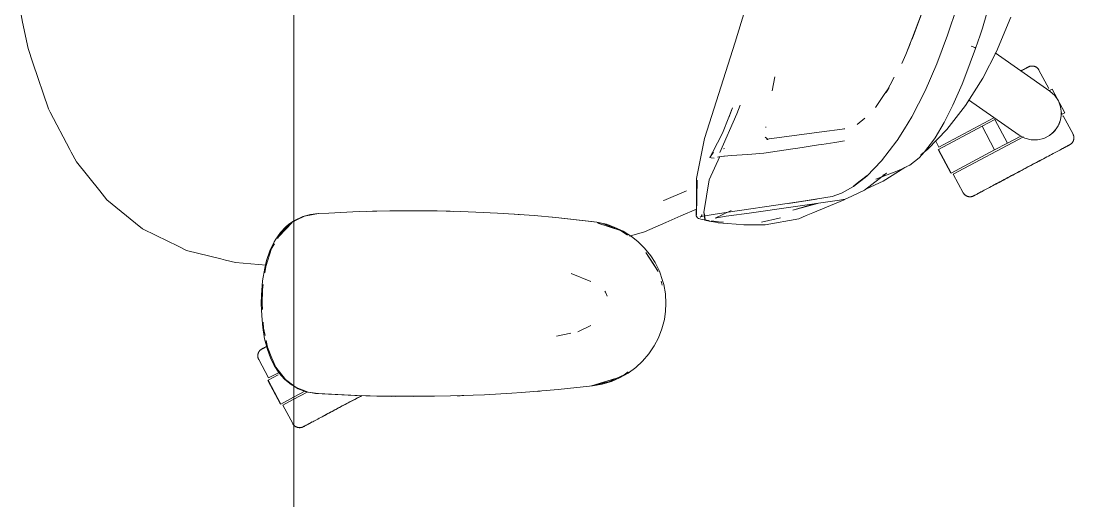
# Model space of a CAD drawing. Header units: millimetres. Extents: x 155927 to 326028, y -36033 to 97293.
# Drawn here: x 193258 to 193808, y 12149 to 12400 of the extents above; entities that cross this region are included whole.
import ezdxf

# ---------------------------------------------------------------- set-up
doc = ezdxf.new("R2010")
doc.units = ezdxf.units.MM
doc.header["$MEASUREMENT"] = 0
doc.layers.add('G-IMPT', color=8, linetype='CONTINUOUS', lineweight=9)
doc.layers.add('I-FURN', color=8, linetype='CONTINUOUS', lineweight=9)

msp = doc.modelspace()

# ---------------------------------------------------------------- linework, layer by layer
at = {"layer": 'G-IMPT'}
for p, q in [((193769.4, 12426.92), (193760.46, 12396.09)), ((193631.26, 12388.75), (193640.44, 12418.73)), ((193730.56, 12408.7), (193723.74, 12390.29)), ((193730.56, 12408.7), (193723.85, 12391.25)), ((193747.16, 12407.36), (193742.15, 12392.44)), ((193258.32, 12403.01), (193259.08, 12399.33)), ((193775.25, 12401.84), (193767.73, 12383.87)), ((193259.08, 12399.33), (193261.95, 12385.51)), ((193760.46, 12396.09), (193759.26, 12392.48)), ((193723.85, 12391.25), (193723.18, 12389.52)), ((193736.69, 12377.56), (193742.15, 12392.44)), ((193756.85, 12385.55), (193759.26, 12392.48)), ((193264.47, 12378.07), (193261.95, 12385.51)), ((193631.26, 12388.75), (193615.27, 12338.51)), ((193720.46, 12382.44), (193723.18, 12389.52)), ((193720.46, 12382.44), (193722.77, 12387.89)), ((193751.32, 12370.59), (193756.89, 12385.55)), ((193755.62, 12386.34), (193754.57, 12386.76)), ((193754.57, 12386.76), (193755.16, 12386.53)), ((193755.62, 12386.34), (193755.16, 12386.53)), ((193755.62, 12386.34), (193756.27, 12386.06)), ((193755.62, 12386.34), (193756.45, 12385.95)), ((193756.27, 12386.06), (193756.45, 12385.95)), ((193756.86, 12385.68), (193756.45, 12385.95)), ((193756.45, 12385.95), (193756.85, 12385.73)), ((193756.86, 12385.68), (193756.85, 12385.73)), ((193756.86, 12385.68), (193756.85, 12385.55)), ((193756.89, 12385.55), (193756.86, 12385.68)), ((193718.27, 12377.59), (193720.46, 12382.44)), ((193760.64, 12370.09), (193767.73, 12383.87)), ((193264.47, 12378.07), (193272.62, 12353.99)), ((193736.69, 12377.56), (193730.51, 12363.33)), ((193651.98, 12370.64), (193650.57, 12363.39)), ((193714.39, 12370.55), (193710.21, 12362.44)), ((193749.84, 12366.91), (193751.32, 12370.59)), ((193751.66, 12355.8), (193760.64, 12370.09)), ((193711.71, 12365.22), (193709.15, 12361.46)), ((193711.71, 12365.22), (193710.21, 12362.44)), ((193727.13, 12356.61), (193730.51, 12363.33)), ((193745.07, 12355.95), (193749.84, 12366.91)), ((193708.76, 12360.88), (193705.26, 12355.75)), ((193709.15, 12361.46), (193708.76, 12360.88)), ((193273.49, 12352.33), (193272.62, 12353.99)), ((193283.79, 12332.82), (193273.49, 12352.33)), ((193632.25, 12351.33), (193623.32, 12331.18)), ((193629.97, 12354.6), (193627.94, 12349.49)), ((193627.94, 12349.49), (193629.43, 12353.24)), ((193627.95, 12349.7), (193629.97, 12354.6)), ((193633.99, 12355.92), (193632.25, 12351.33)), ((193705.26, 12355.75), (193704.51, 12354.65)), ((193727.13, 12356.61), (193723.56, 12349.82)), ((193745.07, 12355.95), (193740.54, 12346.9)), ((193744.85, 12355.51), (193740.54, 12346.9)), ((193745.07, 12355.95), (193740.85, 12347.5)), ((193751.66, 12355.8), (193741.86, 12343.19)), ((193744.85, 12355.51), (193745.07, 12355.95)), ((193624.69, 12341.23), (193627.95, 12349.7)), ((193698.99, 12349.12), (193695.08, 12345.78)), ((193719.79, 12343.59), (193723.56, 12349.82)), ((193740.54, 12346.9), (193735.81, 12338.9)), ((193740.54, 12346.9), (193740.85, 12347.5)), ((193624.69, 12341.23), (193619.42, 12331.12)), ((193647.3, 12344.17), (193647.35, 12344.51)), ((193675.13, 12341.84), (193647.8, 12338.1)), ((193675.13, 12341.84), (193688.49, 12343.62)), ((193688.49, 12343.62), (193688.02, 12343.47)), ((193719.79, 12343.59), (193715.91, 12337.49)), ((193731.9, 12332.9), (193741.86, 12343.19)), ((193615.27, 12338.51), (193611.07, 12317.56)), ((193646.95, 12339.22), (193648.51, 12337.98)), ((193647.8, 12338.1), (193648.07, 12338.06)), ((193648.3, 12338.01), (193648.07, 12338.06)), ((193663.06, 12333.29), (193674.83, 12335.16)), ((193676.49, 12335.42), (193674.83, 12335.16)), ((193683.32, 12336.48), (193676.49, 12335.42)), ((193683.32, 12336.48), (193688.4, 12337.23)), ((193707.72, 12326.8), (193715.74, 12337.23)), ((193715.74, 12337.23), (193715.91, 12337.49)), ((193730.23, 12331.48), (193734.95, 12337.61)), ((193734.95, 12337.61), (193735.81, 12338.9)), ((193283.79, 12332.82), (193284.52, 12331.44)), ((193287.22, 12326.31), (193284.52, 12331.44)), ((193618.07, 12328.66), (193619.91, 12331.37)), ((193618.07, 12328.66), (193619.42, 12331.12)), ((193625.34, 12329.28), (193622.88, 12329)), ((193625.7, 12333.34), (193625.26, 12333.07)), ((193625.34, 12329.28), (193625.71, 12329.32)), ((193629.12, 12329.58), (193625.71, 12329.32)), ((193629.12, 12329.58), (193637.97, 12330.21)), ((193646.21, 12330.83), (193637.97, 12330.21)), ((193646.29, 12330.84), (193646.21, 12330.83)), ((193646.29, 12330.84), (193661.5, 12333.05)), ((193661.5, 12333.05), (193663.06, 12333.29)), ((193730.23, 12331.48), (193727.34, 12328.46)), ((193728.23, 12329.9), (193731.9, 12332.9)), ((193287.22, 12326.31), (193299.43, 12311.18)), ((193617.7, 12316.85), (193623.29, 12329.15)), ((193618.07, 12328.66), (193618.03, 12328.83)), ((193618.09, 12328.53), (193618.07, 12328.66)), ((193618.78, 12328.39), (193618.09, 12328.53)), ((193620.31, 12328.22), (193618.78, 12328.39)), ((193622.05, 12328.7), (193622.82, 12328.97)), ((193622.88, 12329), (193622.82, 12328.97)), ((193699.98, 12318.9), (193707.72, 12326.8)), ((193721.34, 12323.98), (193718.9, 12322.81)), ((193719.98, 12323.29), (193720.75, 12323.79)), ((193721.34, 12323.98), (193722.47, 12324.59)), ((193722.47, 12324.59), (193727.34, 12328.46)), ((193699.98, 12318.9), (193693.02, 12313.48)), ((193693.24, 12313.81), (193700.19, 12319.2)), ((193700.19, 12319.2), (193696.62, 12316.39)), ((193710.42, 12320.46), (193698.77, 12311.54)), ((193704.76, 12317.22), (193716.67, 12321.73)), ((193710.42, 12320.46), (193708.47, 12319.34)), ((193719.98, 12323.29), (193708.53, 12316.16)), ((193718.9, 12322.81), (193716.67, 12321.73)), ((193611.51, 12316.67), (193610.93, 12298.22)), ((193611.07, 12317.56), (193611.03, 12298.69)), ((193611.51, 12316.67), (193611.03, 12298.69)), ((193617.7, 12316.85), (193614.99, 12299.81)), ((193693.02, 12313.48), (193687.18, 12310.19)), ((193693.24, 12313.81), (193696.62, 12316.39)), ((193708.53, 12316.16), (193699.9, 12312.18)), ((193303.19, 12306.51), (193299.43, 12311.18)), ((193605.93, 12311.12), (193594.07, 12306.2)), ((193681.97, 12308.22), (193674.3, 12306.92)), ((193686.76, 12309.98), (193681.97, 12308.22)), ((193686.76, 12309.98), (193687.18, 12310.19)), ((193692.19, 12308.48), (193688.83, 12306.91)), ((193698.77, 12311.54), (193692.19, 12308.48)), ((193318.14, 12294.34), (193303.19, 12306.51)), ((193593.81, 12306.09), (193594.07, 12306.2)), ((193658.53, 12304.53), (193627.66, 12299.98)), ((193638.62, 12299.59), (193685.84, 12306.26)), ((193658.53, 12304.53), (193673.72, 12306.86)), ((193659.13, 12304.63), (193674.3, 12306.92)), ((193659.13, 12304.63), (193673.72, 12306.86)), ((193661.42, 12301.13), (193674.36, 12304.64)), ((193661.42, 12301.13), (193673.31, 12304.49)), ((193688.27, 12306.42), (193671.82, 12299.63)), ((193685.84, 12306.26), (193688.83, 12306.91)), ((193689.44, 12307.19), (193688.27, 12306.42)), ((193401.17, 12295.72), (193405.49, 12297.71)), ((193402.08, 12295.8), (193406.34, 12297.91)), ((193409.45, 12298.78), (193405.49, 12297.71)), ((193406.34, 12297.91), (193413.68, 12299.28)), ((193413.46, 12299.28), (193409.45, 12298.78)), ((193419.12, 12299.56), (193413.46, 12299.28)), ((193419.12, 12299.56), (193431.68, 12300.18)), ((193435.23, 12300.3), (193431.68, 12300.18)), ((193450.89, 12300.68), (193435.23, 12300.3)), ((193438.63, 12300.36), (193441.95, 12300.5)), ((193444.17, 12300.5), (193441.95, 12300.5)), ((193450.89, 12300.68), (193455.41, 12300.73)), ((193455.41, 12300.73), (193470.12, 12300.72)), ((193475.59, 12300.65), (193470.12, 12300.72)), ((193475.59, 12300.65), (193487.9, 12300.36)), ((193482.37, 12300.51), (193480.29, 12300.51)), ((193484.03, 12300.44), (193482.37, 12300.51)), ((193495.78, 12300.06), (193487.9, 12300.36)), ((193495.78, 12300.06), (193507.08, 12299.52)), ((193515.95, 12298.96), (193507.08, 12299.52)), ((193515.95, 12298.96), (193526.24, 12298.23)), ((193518, 12298.83), (193516.09, 12298.92)), ((193518, 12298.83), (193519.41, 12298.69)), ((193537.64, 12297.25), (193526.24, 12298.23)), ((193559.08, 12294.9), (193536.12, 12297.35)), ((193536.12, 12297.35), (193556.26, 12295.23)), ((193559.08, 12294.9), (193537.64, 12297.25)), ((193595.04, 12294.67), (193602.87, 12298.09)), ((193602.87, 12298.09), (193611.04, 12301.66)), ((193610.9, 12298.11), (193611.09, 12298.97)), ((193610.9, 12298.11), (193611.3, 12297.53)), ((193610.93, 12298.22), (193611.03, 12298.69)), ((193611.03, 12298.69), (193611.07, 12298.86)), ((193611.09, 12298.97), (193611.07, 12298.86)), ((193611.67, 12297.04), (193611.3, 12297.53)), ((193611.67, 12297.04), (193612.21, 12296.72)), ((193614.07, 12296.17), (193612.21, 12296.72)), ((193614.16, 12297.92), (193613.06, 12297.37)), ((193613.56, 12297.76), (193613.06, 12297.37)), ((193613.54, 12297.76), (193619.8, 12298.86)), ((193614.16, 12297.92), (193613.54, 12297.76)), ((193613.88, 12298.3), (193613.56, 12297.76)), ((193613.88, 12298.3), (193613.96, 12298.8)), ((193615.67, 12296.23), (193614.99, 12299.81)), ((193615.67, 12296.23), (193615.05, 12299.77)), ((193615.05, 12299.77), (193615.44, 12295.82)), ((193627.66, 12299.98), (193619.8, 12298.86)), ((193629.21, 12300.96), (193620.77, 12296.96)), ((193620.77, 12296.96), (193621.64, 12297.1)), ((193621.64, 12297.1), (193626.66, 12297.93)), ((193626.66, 12297.93), (193627.96, 12298.15)), ((193638.62, 12299.59), (193627.96, 12298.15)), ((193645.04, 12294.81), (193654.34, 12296.86)), ((193646.9, 12293.4), (193664.6, 12296.64)), ((193654.34, 12296.86), (193654.92, 12297.01)), ((193664.6, 12296.64), (193668.45, 12298.23)), ((193671.82, 12299.63), (193668.45, 12298.23)), ((193318.14, 12294.34), (193321.79, 12291.37)), ((193321.79, 12291.37), (193328.96, 12287.84)), ((193392.94, 12287.31), (193399.84, 12294.7)), ((193396.63, 12292.39), (193393.76, 12289.34)), ((193394.13, 12289.4), (193399.84, 12294.7)), ((193394.35, 12288.93), (193397.43, 12292.47)), ((193396.63, 12292.39), (193397.95, 12293.52)), ((193399.84, 12294.7), (193397.43, 12292.47)), ((193400.81, 12295.48), (193397.95, 12293.52)), ((193402.08, 12295.8), (193400.81, 12295.18)), ((193559.08, 12294.9), (193556.26, 12295.23)), ((193559.08, 12294.9), (193564.04, 12293.74)), ((193559.15, 12294.68), (193562.21, 12294.1)), ((193571.43, 12290.49), (193559.57, 12294.31)), ((193568.72, 12291.4), (193559.57, 12294.31)), ((193562.21, 12294.1), (193570.39, 12290.9)), ((193568.17, 12292.29), (193564.04, 12293.74)), ((193572.75, 12290.1), (193568.17, 12292.29)), ((193571.43, 12290.49), (193568.72, 12291.4)), ((193583.91, 12289.81), (193595.04, 12294.67)), ((193617.35, 12295.63), (193614.07, 12296.17)), ((193617.76, 12295.37), (193615.44, 12295.82)), ((193617.35, 12295.63), (193617.96, 12295.56)), ((193617.76, 12295.37), (193622.01, 12294.56)), ((193622.65, 12295.04), (193618.86, 12295.46)), ((193622.48, 12294.52), (193622.01, 12294.56)), ((193631.81, 12293.72), (193622.48, 12294.52)), ((193622.65, 12295.04), (193625.24, 12294.83)), ((193631.81, 12293.72), (193635.76, 12293.37)), ((193635.76, 12293.37), (193639.93, 12293.38)), ((193646.9, 12293.4), (193639.93, 12293.38)), ((193340.42, 12282.2), (193328.96, 12287.84)), ((193390.51, 12284.51), (193391.32, 12285.89)), ((193393.76, 12289.34), (193391.32, 12285.89)), ((193392.25, 12286.24), (193394.13, 12289.4)), ((193392.94, 12287.31), (193394.22, 12288.78)), ((193571.43, 12290.49), (193575.01, 12288.07)), ((193572.75, 12290.1), (193577.08, 12287.37)), ((193583.91, 12289.81), (193576.09, 12287.56)), ((193580.38, 12284.75), (193577.08, 12287.37)), ((193340.42, 12282.2), (193344.79, 12280.05)), ((193344.79, 12280.05), (193362.73, 12275.65)), ((193386.14, 12271.7), (193389.17, 12281.1)), ((193386.57, 12274.79), (193388.3, 12279.88)), ((193388.3, 12279.88), (193390.51, 12284.51)), ((193389.17, 12281.1), (193390.63, 12283.55)), ((193583.99, 12281.2), (193580.38, 12284.75)), ((193583.99, 12281.2), (193587.18, 12277.22)), ((193362.73, 12275.65), (193365.1, 12275.06)), ((193370.39, 12273.77), (193365.1, 12275.06)), ((193386.57, 12274.79), (193385.59, 12270.86)), ((193591.04, 12269.07), (193584.72, 12279.02)), ((193588.88, 12272.75), (193584.72, 12279.02)), ((193589.44, 12273.68), (193587.18, 12277.22)), ((193386.27, 12272.32), (193370.39, 12273.77)), ((193385.59, 12270.86), (193384.47, 12264.1)), ((193385.67, 12268.41), (193386.14, 12271.7)), ((193591.04, 12269.07), (193588.88, 12272.75)), ((193591.69, 12269.17), (193589.44, 12273.68)), ((193591.69, 12269.17), (193593.4, 12264.39)), ((193383.9, 12256.78), (193384.47, 12264.1)), ((193545.56, 12268), (193555.98, 12263.85)), ((193592.6, 12263.96), (193593.22, 12261.93)), ((193593.96, 12262.27), (193593.4, 12264.39)), ((193384.41, 12259.44), (193384.18, 12252.28)), ((193384.41, 12259.44), (193384.8, 12262.22)), ((193563.51, 12258.33), (193563.21, 12258.78)), ((193564.52, 12256.1), (193563.51, 12258.33)), ((193594.84, 12257.32), (193593.96, 12262.27)), ((193383.9, 12256.78), (193383.81, 12252.28)), ((193383.81, 12252.28), (193383.99, 12245.94)), ((193384.37, 12249.17), (193384.18, 12252.28)), ((193595.14, 12252.28), (193594.84, 12257.32)), ((193595.14, 12252.28), (193594.96, 12248.43)), ((193594.32, 12243.92), (193594.96, 12248.43)), ((193384.55, 12239.79), (193383.99, 12245.94)), ((193384.97, 12239.45), (193384.77, 12242.66)), ((193594.32, 12243.92), (193593.05, 12239.05)), ((193384.55, 12239.79), (193385.55, 12233.86)), ((193385.73, 12235.7), (193384.97, 12239.45)), ((193538.06, 12235.29), (193545.49, 12236.87)), ((193555.89, 12240.9), (193549.11, 12237.63)), ((193591.22, 12234.34), (193593.05, 12239.05)), ((193386.98, 12228.38), (193385.55, 12233.86)), ((193387.01, 12229.49), (193386.3, 12232.95)), ((193589.03, 12230.17), (193591.22, 12234.34)), ((193386.98, 12228.38), (193388.57, 12224.04)), ((193387.01, 12229.49), (193389.33, 12223.87)), ((193586.2, 12226.01), (193582.88, 12222.17)), ((193589.03, 12230.17), (193586.2, 12226.01)), ((193390.55, 12219.97), (193388.57, 12224.04)), ((193391.17, 12219.47), (193389.33, 12223.87)), ((193390.55, 12219.97), (193393.2, 12215.92)), ((193579.44, 12219.01), (193582.88, 12222.17)), ((193396.39, 12212.68), (193391.39, 12219.19)), ((193393.2, 12215.92), (193395.87, 12212.88)), ((193565.23, 12211.37), (193573.29, 12215.11)), ((193570.92, 12213.5), (193575.36, 12216.01)), ((193575.4, 12216.7), (193573.29, 12215.11)), ((193579.44, 12219.01), (193575.36, 12216.01)), ((193399.61, 12209.81), (193395.87, 12212.88)), ((193400.81, 12209.41), (193396.39, 12212.68)), ((193400.81, 12209.12), (193399.61, 12209.81)), ((193402.02, 12208.52), (193400.81, 12209.41)), ((193403.05, 12207.85), (193400.81, 12209.12)), ((193408.21, 12206.11), (193402.02, 12208.52)), ((193538.85, 12207.42), (193556.77, 12209.33)), ((193556.26, 12209.33), (193568.72, 12213.16)), ((193556.26, 12209.33), (193559.57, 12210.24)), ((193556.77, 12209.33), (193561.82, 12210.22)), ((193565.23, 12211.37), (193556.82, 12209.45)), ((193568.72, 12213.16), (193559.57, 12210.24)), ((193566.68, 12211.69), (193561.82, 12210.22)), ((193570.92, 12213.5), (193566.68, 12211.69)), ((193403.05, 12207.85), (193406.69, 12206.45)), ((193408.03, 12206.09), (193406.69, 12206.45)), ((193408.03, 12206.09), (193410.43, 12205.64)), ((193408.21, 12206.11), (193412.06, 12205.52)), ((193412.08, 12205.39), (193410.43, 12205.64)), ((193432.65, 12204.34), (193412.08, 12205.39)), ((193433.86, 12204.3), (193412.08, 12205.39)), ((193412.08, 12205.39), (193413.68, 12205.28)), ((193433.86, 12204.3), (193413.68, 12205.28)), ((193454.05, 12203.84), (193432.65, 12204.34)), ((193444.21, 12204), (193432.65, 12204.34)), ((193432.65, 12204.34), (193433.86, 12204.3)), ((193454.05, 12203.84), (193433.86, 12204.3)), ((193474.23, 12203.88), (193444.21, 12204)), ((193454.05, 12203.84), (193444.21, 12204)), ((193444.21, 12204), (193463.44, 12203.8)), ((193452.01, 12203.86), (193450.1, 12203.93)), ((193454.05, 12203.88), (193452.01, 12203.86)), ((193474.23, 12203.88), (193454.05, 12203.84)), ((193474.23, 12203.88), (193463.44, 12203.8)), ((193474.23, 12203.88), (193482.65, 12204.05)), ((193494.41, 12204.44), (193482.65, 12204.05)), ((193487.59, 12204.19), (193486.09, 12204.17)), ((193489.52, 12204.3), (193487.59, 12204.19)), ((193494.41, 12204.44), (193500.43, 12204.69)), ((193514.57, 12205.5), (193500.43, 12204.69)), ((193519.66, 12205.83), (193514.57, 12205.5)), ((193519.66, 12205.83), (193534.72, 12207.07)), ((193527.84, 12206.48), (193529.52, 12206.65)), ((193534.72, 12207.07), (193538.85, 12207.42))]:
    msp.add_line(p, q, dxfattribs=at)
at = {"layer": 'I-FURN'}
for p, q in [((193400.81, 12090.08), (193400.81, 13490.08)), ((193400.81, 13490.08), (193400.81, 12090.08)), ((193767.11, 12383.19), (193795.7, 12363.17)), ((193780.37, 12373.69), (193780.91, 12373.97)), ((193781.18, 12374.12), (193780.66, 12373.84)), ((193780.91, 12373.97), (193781.41, 12374.24)), ((193781.66, 12374.38), (193781.18, 12374.12)), ((193781.41, 12374.24), (193781.87, 12374.49)), ((193782.11, 12374.61), (193781.66, 12374.38)), ((193781.87, 12374.49), (193782.3, 12374.72)), ((193782.52, 12374.83), (193782.11, 12374.61)), ((193782.3, 12374.72), (193782.7, 12374.92)), ((193782.89, 12375.03), (193782.52, 12374.83)), ((193782.7, 12374.92), (193783.05, 12375.11)), ((193783.23, 12375.21), (193782.89, 12375.03)), ((193783.05, 12375.11), (193783.37, 12375.28)), ((193783.53, 12375.37), (193783.23, 12375.21)), ((193783.37, 12375.28), (193783.65, 12375.43)), ((193783.78, 12375.5), (193783.53, 12375.37)), ((193783.65, 12375.43), (193783.89, 12375.56)), ((193784, 12375.62), (193783.78, 12375.5)), ((193783.89, 12375.56), (193784.09, 12375.67)), ((193784.18, 12375.72), (193784, 12375.62)), ((193784.09, 12375.67), (193784.25, 12375.75)), ((193784.32, 12375.79), (193784.18, 12375.72)), ((193784.25, 12375.75), (193784.37, 12375.82)), ((193784.42, 12375.84), (193784.32, 12375.79)), ((193784.37, 12375.82), (193784.46, 12375.86)), ((193784.48, 12375.88), (193784.42, 12375.84)), ((193784.46, 12375.86), (193784.5, 12375.88)), ((193784.5, 12375.89), (193784.48, 12375.88)), ((193784.5, 12375.89), (193784.65, 12375.96)), ((193784.5, 12375.88), (193784.5, 12375.89)), ((193784.65, 12375.96), (193784.8, 12376.03)), ((193784.8, 12376.03), (193784.94, 12376.09)), ((193784.94, 12376.09), (193785.1, 12376.14)), ((193785.1, 12376.14), (193785.25, 12376.19)), ((193785.25, 12376.19), (193785.4, 12376.23)), ((193785.4, 12376.23), (193785.56, 12376.27)), ((193785.56, 12376.27), (193785.72, 12376.3)), ((193785.72, 12376.3), (193785.88, 12376.32)), ((193785.88, 12376.32), (193786.04, 12376.34)), ((193786.04, 12376.34), (193786.2, 12376.35)), ((193786.2, 12376.35), (193786.36, 12376.36)), ((193786.36, 12376.36), (193786.52, 12376.36)), ((193786.52, 12376.36), (193786.68, 12376.35)), ((193786.68, 12376.35), (193786.84, 12376.33)), ((193786.84, 12376.33), (193787, 12376.31)), ((193787, 12376.31), (193787.16, 12376.28)), ((193787.16, 12376.28), (193787.32, 12376.25)), ((193787.32, 12376.25), (193787.48, 12376.21)), ((193787.48, 12376.21), (193787.63, 12376.16)), ((193787.63, 12376.16), (193787.78, 12376.11)), ((193787.78, 12376.11), (193787.93, 12376.05)), ((193787.93, 12376.05), (193788.08, 12375.99)), ((193788.08, 12375.99), (193788.23, 12375.92)), ((193788.23, 12375.92), (193788.37, 12375.84)), ((193788.37, 12375.84), (193788.51, 12375.76)), ((193788.51, 12375.76), (193788.64, 12375.67)), ((193788.64, 12375.67), (193788.78, 12375.58)), ((193788.78, 12375.58), (193788.9, 12375.48)), ((193788.9, 12375.48), (193789.03, 12375.38)), ((193789.03, 12375.38), (193789.15, 12375.27)), ((193789.15, 12375.27), (193789.26, 12375.16)), ((193789.26, 12375.16), (193789.37, 12375.04)), ((193789.37, 12375.04), (193789.48, 12374.92)), ((193789.48, 12374.92), (193789.58, 12374.8)), ((193789.58, 12374.8), (193789.68, 12374.67)), ((193789.68, 12374.67), (193789.77, 12374.53)), ((193789.77, 12374.53), (193789.85, 12374.4)), ((193789.85, 12374.4), (193789.93, 12374.26)), ((193789.93, 12374.26), (193789.96, 12374.22)), ((193795.11, 12364.53), (193789.96, 12374.22)), ((193795.46, 12363.59), (193796.85, 12364.33)), ((193795.55, 12363.64), (193795.46, 12363.59)), ((193795.7, 12363.17), (193798.21, 12360.92)), ((193803.43, 12351.97), (193796.85, 12364.33)), ((193779.64, 12340.25), (193753.21, 12358.75)), ((193798.21, 12360.92), (193800.1, 12358.13)), ((193800.1, 12358.13), (193801.28, 12354.97)), ((193801.66, 12351.62), (193801.23, 12348.27)), ((193801.28, 12354.97), (193801.66, 12351.62)), ((193801.63, 12351.98), (193802.03, 12351.23)), ((193803.43, 12351.97), (193802.03, 12351.23)), ((193802.03, 12351.23), (193802.12, 12351.27)), ((193737.71, 12334.02), (193766.41, 12349.28)), ((193760.24, 12344.86), (193766.88, 12348.39)), ((193773.45, 12336.03), (193766.88, 12348.39)), ((193801.23, 12348.27), (193800.02, 12345.12)), ((193802.24, 12350.21), (193802.62, 12350.41)), ((193807.77, 12340.72), (193802.62, 12350.41)), ((193737.53, 12332.79), (193760.24, 12344.86)), ((193766.81, 12332.5), (193760.24, 12344.86)), ((193782.62, 12338.66), (193779.64, 12340.25)), ((193798.08, 12342.36), (193795.54, 12340.14)), ((193795.82, 12340.34), (193797.24, 12341.5)), ((193797.24, 12341.5), (193799.54, 12344.28)), ((193800.02, 12345.12), (193798.08, 12342.36)), ((193807.77, 12340.72), (193807.84, 12340.58)), ((193807.84, 12340.58), (193807.91, 12340.43)), ((193807.91, 12340.43), (193807.97, 12340.28)), ((193807.97, 12340.28), (193808.02, 12340.13)), ((193736.04, 12337.17), (193737.71, 12334.02)), ((193745.23, 12319.89), (193781.83, 12339.36)), ((193773.45, 12336.03), (193766.81, 12332.5)), ((193780.51, 12339.79), (193773.45, 12336.03)), ((193785.89, 12337.83), (193782.62, 12338.66)), ((193789.26, 12337.81), (193785.89, 12337.83)), ((193792.54, 12338.59), (193789.26, 12337.81)), ((193795.54, 12340.14), (193792.54, 12338.59)), ((193805.12, 12334.75), (193804.82, 12334.59)), ((193804.97, 12334.67), (193805.25, 12334.82)), ((193805.38, 12334.89), (193805.12, 12334.75)), ((193805.25, 12334.82), (193805.49, 12334.94)), ((193805.6, 12335), (193805.38, 12334.89)), ((193805.49, 12334.94), (193805.69, 12335.05)), ((193805.78, 12335.1), (193805.6, 12335)), ((193805.69, 12335.05), (193805.85, 12335.14)), ((193805.92, 12335.17), (193805.78, 12335.1)), ((193805.85, 12335.14), (193805.97, 12335.2)), ((193806.02, 12335.23), (193805.92, 12335.17)), ((193805.97, 12335.2), (193806.05, 12335.25)), ((193806.08, 12335.26), (193806.02, 12335.23)), ((193806.05, 12335.25), (193806.09, 12335.27)), ((193806.1, 12335.27), (193806.08, 12335.26)), ((193806.09, 12335.27), (193806.1, 12335.27)), ((193806.14, 12335.29), (193806.1, 12335.27)), ((193806.28, 12335.37), (193806.14, 12335.29)), ((193806.42, 12335.46), (193806.28, 12335.37)), ((193806.55, 12335.55), (193806.42, 12335.46)), ((193806.68, 12335.64), (193806.55, 12335.55)), ((193806.8, 12335.75), (193806.68, 12335.64)), ((193806.92, 12335.85), (193806.8, 12335.75)), ((193807.04, 12335.96), (193806.92, 12335.85)), ((193807.15, 12336.08), (193807.04, 12335.96)), ((193807.26, 12336.2), (193807.15, 12336.08)), ((193807.36, 12336.32), (193807.26, 12336.2)), ((193807.46, 12336.45), (193807.36, 12336.32)), ((193807.55, 12336.58), (193807.46, 12336.45)), ((193807.64, 12336.72), (193807.55, 12336.58)), ((193807.72, 12336.86), (193807.64, 12336.72)), ((193807.8, 12337), (193807.72, 12336.86)), ((193807.87, 12337.14), (193807.8, 12337)), ((193807.93, 12337.29), (193807.87, 12337.14)), ((193807.99, 12337.44), (193807.93, 12337.29)), ((193808.04, 12337.59), (193807.99, 12337.44)), ((193808.02, 12340.13), (193808.07, 12339.98)), ((193808.09, 12337.75), (193808.04, 12337.59)), ((193808.07, 12339.98), (193808.11, 12339.82)), ((193808.13, 12337.91), (193808.09, 12337.75)), ((193808.11, 12339.82), (193808.15, 12339.66)), ((193808.16, 12338.06), (193808.13, 12337.91)), ((193808.15, 12339.66), (193808.18, 12339.51)), ((193808.19, 12338.22), (193808.16, 12338.06)), ((193808.18, 12339.51), (193808.21, 12339.35)), ((193808.21, 12338.38), (193808.19, 12338.22)), ((193808.21, 12339.35), (193808.22, 12339.19)), ((193808.23, 12338.54), (193808.21, 12338.38)), ((193808.22, 12339.19), (193808.23, 12339.03)), ((193808.23, 12339.03), (193808.24, 12338.86)), ((193808.24, 12338.7), (193808.23, 12338.54)), ((193808.24, 12338.86), (193808.24, 12338.7)), ((193737.36, 12332.7), (193743.93, 12320.34)), ((193744.1, 12320.43), (193737.53, 12332.79)), ((193766.81, 12332.5), (193744.1, 12320.43)), ((193794.08, 12328.88), (193794.93, 12329.33)), ((193794.93, 12329.33), (193795.76, 12329.77)), ((193795.76, 12329.77), (193796.56, 12330.2)), ((193796.56, 12330.2), (193797.33, 12330.61)), ((193797.33, 12330.61), (193798.08, 12331.01)), ((193798.08, 12331.01), (193798.81, 12331.39)), ((193798.81, 12331.39), (193799.5, 12331.76)), ((193799.5, 12331.76), (193800.16, 12332.11)), ((193800.16, 12332.11), (193800.8, 12332.45)), ((193800.8, 12332.45), (193801.4, 12332.77)), ((193801.71, 12332.94), (193801.13, 12332.63)), ((193801.4, 12332.77), (193801.97, 12333.07)), ((193802.26, 12333.23), (193801.71, 12332.94)), ((193801.97, 12333.07), (193802.5, 12333.36)), ((193802.78, 12333.5), (193802.26, 12333.23)), ((193802.5, 12333.36), (193803, 12333.62)), ((193803.26, 12333.76), (193802.78, 12333.5)), ((193803, 12333.62), (193803.47, 12333.87)), ((193803.71, 12334), (193803.26, 12333.76)), ((193803.47, 12333.87), (193803.9, 12334.1)), ((193804.12, 12334.22), (193803.71, 12334)), ((193803.9, 12334.1), (193804.29, 12334.31)), ((193804.49, 12334.41), (193804.12, 12334.22)), ((193804.29, 12334.31), (193804.65, 12334.5)), ((193804.82, 12334.59), (193804.49, 12334.41)), ((193804.65, 12334.5), (193804.97, 12334.67)), ((193783.7, 12323.36), (193784.7, 12323.89)), ((193785.24, 12324.18), (193784.24, 12323.65)), ((193784.7, 12323.89), (193785.69, 12324.42)), ((193786.22, 12324.7), (193785.24, 12324.18)), ((193785.69, 12324.42), (193786.67, 12324.94)), ((193787.2, 12325.22), (193786.22, 12324.7)), ((193786.67, 12324.94), (193787.65, 12325.46)), ((193788.17, 12325.74), (193787.2, 12325.22)), ((193787.65, 12325.46), (193788.61, 12325.97)), ((193789.13, 12326.25), (193788.17, 12325.74)), ((193788.61, 12325.97), (193789.56, 12326.48)), ((193790.07, 12326.75), (193789.13, 12326.25)), ((193789.56, 12326.48), (193790.5, 12326.98)), ((193791, 12327.24), (193790.07, 12326.75)), ((193790.5, 12326.98), (193791.42, 12327.47)), ((193791.91, 12327.73), (193791, 12327.24)), ((193791.42, 12327.47), (193792.33, 12327.95)), ((193792.33, 12327.95), (193793.22, 12328.42)), ((193793.22, 12328.42), (193794.08, 12328.88)), ((193745.23, 12319.89), (193750.38, 12310.21)), ((193774.28, 12318.35), (193773.31, 12317.84)), ((193773.76, 12318.07), (193774.72, 12318.59)), ((193775.25, 12318.87), (193774.28, 12318.35)), ((193774.72, 12318.59), (193775.7, 12319.11)), ((193776.24, 12319.39), (193775.25, 12318.87)), ((193775.7, 12319.11), (193776.69, 12319.63)), ((193777.23, 12319.92), (193776.24, 12319.39)), ((193776.69, 12319.63), (193777.68, 12320.16)), ((193778.22, 12320.45), (193777.23, 12319.92)), ((193777.68, 12320.16), (193778.68, 12320.69)), ((193779.22, 12320.98), (193778.22, 12320.45)), ((193778.68, 12320.69), (193779.69, 12321.23)), ((193780.23, 12321.51), (193779.22, 12320.98)), ((193779.69, 12321.23), (193780.69, 12321.76)), ((193781.23, 12322.05), (193780.23, 12321.51)), ((193780.69, 12321.76), (193781.7, 12322.3)), ((193782.24, 12322.58), (193781.23, 12322.05)), ((193781.7, 12322.3), (193782.7, 12322.83)), ((193783.24, 12323.12), (193782.24, 12322.58)), ((193782.7, 12322.83), (193783.7, 12323.36)), ((193784.24, 12323.65), (193783.24, 12323.12)), ((193763.45, 12312.59), (193764.18, 12312.98)), ((193764.18, 12312.98), (193764.95, 12313.39)), ((193764.95, 12313.39), (193765.73, 12313.81)), ((193765.73, 12313.81), (193766.55, 12314.24)), ((193766.55, 12314.24), (193767.38, 12314.68)), ((193767.84, 12314.93), (193766.99, 12314.48)), ((193767.38, 12314.68), (193768.24, 12315.14)), ((193768.71, 12315.39), (193767.84, 12314.93)), ((193768.24, 12315.14), (193769.12, 12315.61)), ((193769.6, 12315.86), (193768.71, 12315.39)), ((193769.12, 12315.61), (193770.01, 12316.08)), ((193770.5, 12316.34), (193769.6, 12315.86)), ((193770.01, 12316.08), (193770.92, 12316.57)), ((193771.42, 12316.83), (193770.5, 12316.34)), ((193770.92, 12316.57), (193771.85, 12317.06)), ((193772.36, 12317.33), (193771.42, 12316.83)), ((193771.85, 12317.06), (193772.8, 12317.56)), ((193773.31, 12317.84), (193772.36, 12317.33)), ((193772.8, 12317.56), (193773.76, 12318.07)), ((193750.4, 12310.17), (193750.38, 12310.21)), ((193750.48, 12310.03), (193750.4, 12310.17)), ((193750.56, 12309.89), (193750.48, 12310.03)), ((193750.65, 12309.76), (193750.56, 12309.89)), ((193750.75, 12309.63), (193750.65, 12309.76)), ((193750.85, 12309.5), (193750.75, 12309.63)), ((193750.96, 12309.38), (193750.85, 12309.5)), ((193751.07, 12309.26), (193750.96, 12309.38)), ((193751.18, 12309.15), (193751.07, 12309.26)), ((193751.3, 12309.04), (193751.18, 12309.15)), ((193751.43, 12308.94), (193751.3, 12309.04)), ((193751.55, 12308.84), (193751.43, 12308.94)), ((193751.69, 12308.75), (193751.55, 12308.84)), ((193751.82, 12308.66), (193751.69, 12308.75)), ((193751.96, 12308.58), (193751.82, 12308.66)), ((193752.1, 12308.51), (193751.96, 12308.58)), ((193752.25, 12308.44), (193752.1, 12308.51)), ((193752.4, 12308.37), (193752.25, 12308.44)), ((193752.55, 12308.31), (193752.4, 12308.37)), ((193752.7, 12308.26), (193752.55, 12308.31)), ((193752.85, 12308.21), (193752.7, 12308.26)), ((193753.01, 12308.17), (193752.85, 12308.21)), ((193753.17, 12308.14), (193753.01, 12308.17)), ((193753.33, 12308.11), (193753.17, 12308.14)), ((193753.49, 12308.09), (193753.33, 12308.11)), ((193753.65, 12308.08), (193753.49, 12308.09)), ((193753.81, 12308.07), (193753.65, 12308.08)), ((193753.97, 12308.07), (193753.81, 12308.07)), ((193754.13, 12308.07), (193753.97, 12308.07)), ((193754.29, 12308.08), (193754.13, 12308.07)), ((193754.45, 12308.1), (193754.29, 12308.08)), ((193754.61, 12308.12), (193754.45, 12308.1)), ((193754.77, 12308.15), (193754.61, 12308.12)), ((193754.93, 12308.19), (193754.77, 12308.15)), ((193755.08, 12308.23), (193754.93, 12308.19)), ((193755.23, 12308.28), (193755.08, 12308.23)), ((193755.39, 12308.34), (193755.23, 12308.28)), ((193755.54, 12308.4), (193755.39, 12308.34)), ((193755.68, 12308.47), (193755.54, 12308.4)), ((193755.83, 12308.54), (193755.68, 12308.47)), ((193755.87, 12308.56), (193755.83, 12308.54)), ((193755.83, 12308.54), (193755.85, 12308.55)), ((193755.83, 12308.54), (193755.83, 12308.54)), ((193755.85, 12308.55), (193755.91, 12308.58)), ((193755.96, 12308.61), (193755.87, 12308.56)), ((193755.91, 12308.58), (193756.01, 12308.64)), ((193756.08, 12308.67), (193755.96, 12308.61)), ((193756.01, 12308.64), (193756.15, 12308.71)), ((193756.24, 12308.76), (193756.08, 12308.67)), ((193756.15, 12308.71), (193756.33, 12308.81)), ((193756.44, 12308.87), (193756.24, 12308.76)), ((193756.33, 12308.81), (193756.55, 12308.92)), ((193756.68, 12308.99), (193756.44, 12308.87)), ((193756.55, 12308.92), (193756.8, 12309.06)), ((193756.96, 12309.14), (193756.68, 12308.99)), ((193756.8, 12309.06), (193757.1, 12309.22)), ((193757.28, 12309.31), (193756.96, 12309.14)), ((193757.1, 12309.22), (193757.44, 12309.4)), ((193757.63, 12309.5), (193757.28, 12309.31)), ((193757.44, 12309.4), (193757.81, 12309.59)), ((193758.03, 12309.71), (193757.63, 12309.5)), ((193757.81, 12309.59), (193758.22, 12309.81)), ((193758.46, 12309.94), (193758.03, 12309.71)), ((193758.22, 12309.81), (193758.67, 12310.05)), ((193758.92, 12310.19), (193758.46, 12309.94)), ((193758.67, 12310.05), (193759.15, 12310.31)), ((193759.42, 12310.45), (193758.92, 12310.19)), ((193759.15, 12310.31), (193759.67, 12310.58)), ((193759.96, 12310.74), (193759.42, 12310.45)), ((193759.67, 12310.58), (193760.22, 12310.87)), ((193760.53, 12311.04), (193759.96, 12310.74)), ((193760.22, 12310.87), (193760.8, 12311.18)), ((193760.8, 12311.18), (193761.42, 12311.51)), ((193761.42, 12311.51), (193762.06, 12311.86)), ((193762.06, 12311.86), (193762.74, 12312.22)), ((193762.74, 12312.22), (193763.45, 12312.59)), ((193381.96, 12225.16), (193381.97, 12225.32)), ((193381.96, 12225), (193381.96, 12225.16)), ((193381.97, 12224.84), (193381.96, 12225)), ((193381.97, 12225.32), (193381.99, 12225.48)), ((193381.98, 12224.68), (193381.97, 12224.84)), ((193381.99, 12225.48), (193382.01, 12225.64)), ((193382.01, 12225.64), (193382.04, 12225.8)), ((193382.04, 12225.8), (193382.07, 12225.96)), ((193382.07, 12225.96), (193382.11, 12226.12)), ((193382.11, 12226.12), (193382.16, 12226.27)), ((193382.16, 12226.27), (193382.21, 12226.42)), ((193382.21, 12226.42), (193382.27, 12226.57)), ((193382.27, 12226.57), (193382.33, 12226.72)), ((193382.33, 12226.72), (193382.4, 12226.87)), ((193382.4, 12226.87), (193382.48, 12227.01)), ((193382.48, 12227.01), (193382.56, 12227.15)), ((193382.56, 12227.15), (193382.65, 12227.28)), ((193382.65, 12227.28), (193382.74, 12227.42)), ((193382.74, 12227.42), (193382.84, 12227.54)), ((193382.84, 12227.54), (193382.94, 12227.67)), ((193382.94, 12227.67), (193383.05, 12227.79)), ((193383.05, 12227.79), (193383.16, 12227.9)), ((193383.16, 12227.9), (193383.28, 12228.01)), ((193383.28, 12228.01), (193383.4, 12228.12)), ((193383.4, 12228.12), (193383.52, 12228.22)), ((193383.52, 12228.22), (193383.65, 12228.32)), ((193383.65, 12228.32), (193383.79, 12228.41)), ((193383.79, 12228.41), (193383.92, 12228.49)), ((193383.92, 12228.49), (193384.06, 12228.57)), ((193384.06, 12228.57), (193384.1, 12228.6)), ((193384.1, 12228.6), (193384.12, 12228.61)), ((193384.11, 12228.6), (193384.1, 12228.6)), ((193384.15, 12228.62), (193384.11, 12228.6)), ((193384.12, 12228.61), (193384.18, 12228.64)), ((193384.23, 12228.66), (193384.15, 12228.62)), ((193384.18, 12228.64), (193384.28, 12228.69)), ((193384.35, 12228.73), (193384.23, 12228.66)), ((193384.28, 12228.69), (193384.42, 12228.77)), ((193384.51, 12228.82), (193384.35, 12228.73)), ((193384.42, 12228.77), (193384.6, 12228.86)), ((193384.71, 12228.92), (193384.51, 12228.82)), ((193384.6, 12228.86), (193384.82, 12228.98)), ((193384.96, 12229.05), (193384.71, 12228.92)), ((193384.82, 12228.98), (193385.08, 12229.12)), ((193385.23, 12229.2), (193384.96, 12229.05)), ((193385.08, 12229.12), (193385.38, 12229.27)), ((193385.55, 12229.37), (193385.23, 12229.2)), ((193385.38, 12229.27), (193385.71, 12229.45)), ((193385.91, 12229.56), (193385.55, 12229.37)), ((193385.71, 12229.45), (193386.08, 12229.65)), ((193386.3, 12229.77), (193385.91, 12229.56)), ((193386.08, 12229.65), (193386.49, 12229.87)), ((193386.73, 12229.99), (193386.3, 12229.77)), ((193382, 12224.52), (193381.98, 12224.68)), ((193382.02, 12224.36), (193382, 12224.52)), ((193382.05, 12224.2), (193382.02, 12224.36)), ((193382.09, 12224.04), (193382.05, 12224.2)), ((193382.13, 12223.89), (193382.09, 12224.04)), ((193382.18, 12223.74), (193382.13, 12223.89)), ((193382.23, 12223.58), (193382.18, 12223.74)), ((193382.29, 12223.44), (193382.23, 12223.58)), ((193382.36, 12223.29), (193382.29, 12223.44)), ((193382.43, 12223.14), (193382.36, 12223.29)), ((193382.43, 12223.14), (193387.58, 12213.46)), ((193387.4, 12212.23), (193392.69, 12215.04)), ((193387.58, 12213.46), (193392.78, 12216.22)), ((193387.23, 12212.14), (193393.8, 12199.78)), ((193393.97, 12199.87), (193387.4, 12212.23)), ((193400.67, 12203.43), (193393.97, 12199.87)), ((193400.38, 12202.14), (193407.76, 12206.07)), ((193406.48, 12206.52), (193400.67, 12203.43)), ((193432.57, 12202.27), (193433.57, 12202.8)), ((193434.11, 12203.09), (193433.11, 12202.56)), ((193433.57, 12202.8), (193434.57, 12203.33)), ((193435.11, 12203.62), (193434.11, 12203.09)), ((193434.57, 12203.33), (193435.56, 12203.86)), ((193436.09, 12204.14), (193435.11, 12203.62)), ((193435.56, 12203.86), (193436.54, 12204.38)), ((193395.1, 12199.33), (193400.38, 12202.14)), ((193395.1, 12199.33), (193400.25, 12189.65)), ((193423.18, 12197.28), (193422.23, 12196.77)), ((193422.67, 12197), (193423.63, 12197.51)), ((193424.15, 12197.79), (193423.18, 12197.28)), ((193423.63, 12197.51), (193424.59, 12198.03)), ((193425.12, 12198.31), (193424.15, 12197.79)), ((193424.59, 12198.03), (193425.57, 12198.55)), ((193426.11, 12198.83), (193425.12, 12198.31)), ((193425.57, 12198.55), (193426.56, 12199.07)), ((193427.1, 12199.36), (193426.11, 12198.83)), ((193426.56, 12199.07), (193427.55, 12199.6)), ((193428.09, 12199.89), (193427.1, 12199.36)), ((193427.55, 12199.6), (193428.55, 12200.13)), ((193429.09, 12200.42), (193428.09, 12199.89)), ((193428.55, 12200.13), (193429.56, 12200.67)), ((193430.1, 12200.96), (193429.09, 12200.42)), ((193429.56, 12200.67), (193430.56, 12201.2)), ((193431.1, 12201.49), (193430.1, 12200.96)), ((193430.56, 12201.2), (193431.57, 12201.74)), ((193432.11, 12202.02), (193431.1, 12201.49)), ((193431.57, 12201.74), (193432.57, 12202.27)), ((193433.11, 12202.56), (193432.11, 12202.02)), ((193412.61, 12191.66), (193413.32, 12192.03)), ((193413.32, 12192.03), (193414.05, 12192.42)), ((193414.05, 12192.42), (193414.82, 12192.83)), ((193414.82, 12192.83), (193415.6, 12193.25)), ((193415.6, 12193.25), (193416.42, 12193.68)), ((193416.42, 12193.68), (193417.25, 12194.12)), ((193417.71, 12194.37), (193416.86, 12193.92)), ((193417.25, 12194.12), (193418.11, 12194.58)), ((193418.58, 12194.83), (193417.71, 12194.37)), ((193418.11, 12194.58), (193418.99, 12195.05)), ((193419.47, 12195.3), (193418.58, 12194.83)), ((193418.99, 12195.05), (193419.88, 12195.52)), ((193420.37, 12195.78), (193419.47, 12195.3)), ((193419.88, 12195.52), (193420.79, 12196.01)), ((193421.29, 12196.27), (193420.37, 12195.78)), ((193420.79, 12196.01), (193421.72, 12196.5)), ((193422.23, 12196.77), (193421.29, 12196.27)), ((193421.72, 12196.5), (193422.67, 12197)), ((193400.27, 12189.61), (193400.25, 12189.65)), ((193400.35, 12189.47), (193400.27, 12189.61)), ((193400.43, 12189.33), (193400.35, 12189.47)), ((193400.52, 12189.2), (193400.43, 12189.33)), ((193400.62, 12189.07), (193400.52, 12189.2)), ((193400.72, 12188.94), (193400.62, 12189.07)), ((193400.83, 12188.82), (193400.72, 12188.94)), ((193400.94, 12188.71), (193400.83, 12188.82)), ((193401.05, 12188.59), (193400.94, 12188.71)), ((193401.17, 12188.49), (193401.05, 12188.59)), ((193401.3, 12188.38), (193401.17, 12188.49)), ((193401.43, 12188.28), (193401.3, 12188.38)), ((193401.56, 12188.19), (193401.43, 12188.28)), ((193401.69, 12188.11), (193401.56, 12188.19)), ((193401.83, 12188.02), (193401.69, 12188.11)), ((193401.97, 12187.95), (193401.83, 12188.02)), ((193402.12, 12187.88), (193401.97, 12187.95)), ((193402.27, 12187.81), (193402.12, 12187.88)), ((193402.42, 12187.75), (193402.27, 12187.81)), ((193402.57, 12187.7), (193402.42, 12187.75)), ((193402.72, 12187.66), (193402.57, 12187.7)), ((193402.88, 12187.62), (193402.72, 12187.66)), ((193403.04, 12187.58), (193402.88, 12187.62)), ((193403.2, 12187.55), (193403.04, 12187.58)), ((193403.36, 12187.53), (193403.2, 12187.55)), ((193403.52, 12187.52), (193403.36, 12187.53)), ((193403.68, 12187.51), (193403.52, 12187.52)), ((193403.84, 12187.51), (193403.68, 12187.51)), ((193404, 12187.51), (193403.84, 12187.51)), ((193404.16, 12187.52), (193404, 12187.51)), ((193404.32, 12187.54), (193404.16, 12187.52)), ((193404.48, 12187.57), (193404.32, 12187.54)), ((193404.64, 12187.6), (193404.48, 12187.57)), ((193404.8, 12187.63), (193404.64, 12187.6)), ((193404.95, 12187.67), (193404.8, 12187.63)), ((193405.1, 12187.72), (193404.95, 12187.67)), ((193405.26, 12187.78), (193405.1, 12187.72)), ((193405.41, 12187.84), (193405.26, 12187.78)), ((193405.55, 12187.91), (193405.41, 12187.84)), ((193405.7, 12187.98), (193405.55, 12187.91)), ((193405.74, 12188.01), (193405.7, 12187.98)), ((193405.7, 12187.98), (193405.72, 12187.99)), ((193405.7, 12187.98), (193405.7, 12187.98)), ((193405.72, 12187.99), (193405.78, 12188.02)), ((193405.83, 12188.05), (193405.74, 12188.01)), ((193405.78, 12188.02), (193405.88, 12188.08)), ((193405.95, 12188.11), (193405.83, 12188.05)), ((193405.88, 12188.08), (193406.02, 12188.15)), ((193406.11, 12188.2), (193405.95, 12188.11)), ((193406.02, 12188.15), (193406.2, 12188.25)), ((193406.31, 12188.31), (193406.11, 12188.2)), ((193406.2, 12188.25), (193406.42, 12188.36)), ((193406.55, 12188.43), (193406.31, 12188.31)), ((193406.42, 12188.36), (193406.67, 12188.5)), ((193406.83, 12188.58), (193406.55, 12188.43)), ((193406.67, 12188.5), (193406.97, 12188.66)), ((193407.15, 12188.75), (193406.83, 12188.58)), ((193406.97, 12188.66), (193407.31, 12188.84)), ((193407.5, 12188.94), (193407.15, 12188.75)), ((193407.31, 12188.84), (193407.68, 12189.03)), ((193407.9, 12189.15), (193407.5, 12188.94)), ((193407.68, 12189.03), (193408.09, 12189.25)), ((193408.33, 12189.38), (193407.9, 12189.15)), ((193408.09, 12189.25), (193408.54, 12189.49)), ((193408.79, 12189.63), (193408.33, 12189.38)), ((193408.54, 12189.49), (193409.02, 12189.75)), ((193409.29, 12189.89), (193408.79, 12189.63)), ((193409.02, 12189.75), (193409.54, 12190.02)), ((193409.83, 12190.18), (193409.29, 12189.89)), ((193409.54, 12190.02), (193410.09, 12190.31)), ((193410.4, 12190.48), (193409.83, 12190.18)), ((193410.09, 12190.31), (193410.67, 12190.62)), ((193410.67, 12190.62), (193411.29, 12190.95)), ((193411.29, 12190.95), (193411.93, 12191.3)), ((193411.93, 12191.3), (193412.61, 12191.66))]:
    msp.add_line(p, q, dxfattribs=at)
for points in [[(193801.63, 12351.98), (193801.64, 12351.75), (193801.64, 12351.22), (193801.6, 12350.55), (193801.56, 12350.17)], [(193798.69, 12343.08), (193798.36, 12342.66), (193798.02, 12342.23), (193797.6, 12341.84)]]:
    msp.add_open_spline(points, degree=3, dxfattribs=at)
msp.add_open_spline([(193801.04, 12347.57), (193800.89, 12347.1), (193800.67, 12346.47), (193800.37, 12345.84), (193800.3, 12345.68)], degree=3, knots=[-0.6, -0.6, -0.6, -0.6, -0.5, -0.4680239, -0.4680239, -0.4680239, -0.4680239], dxfattribs=at)

doc.saveas('drawing.dxf')
